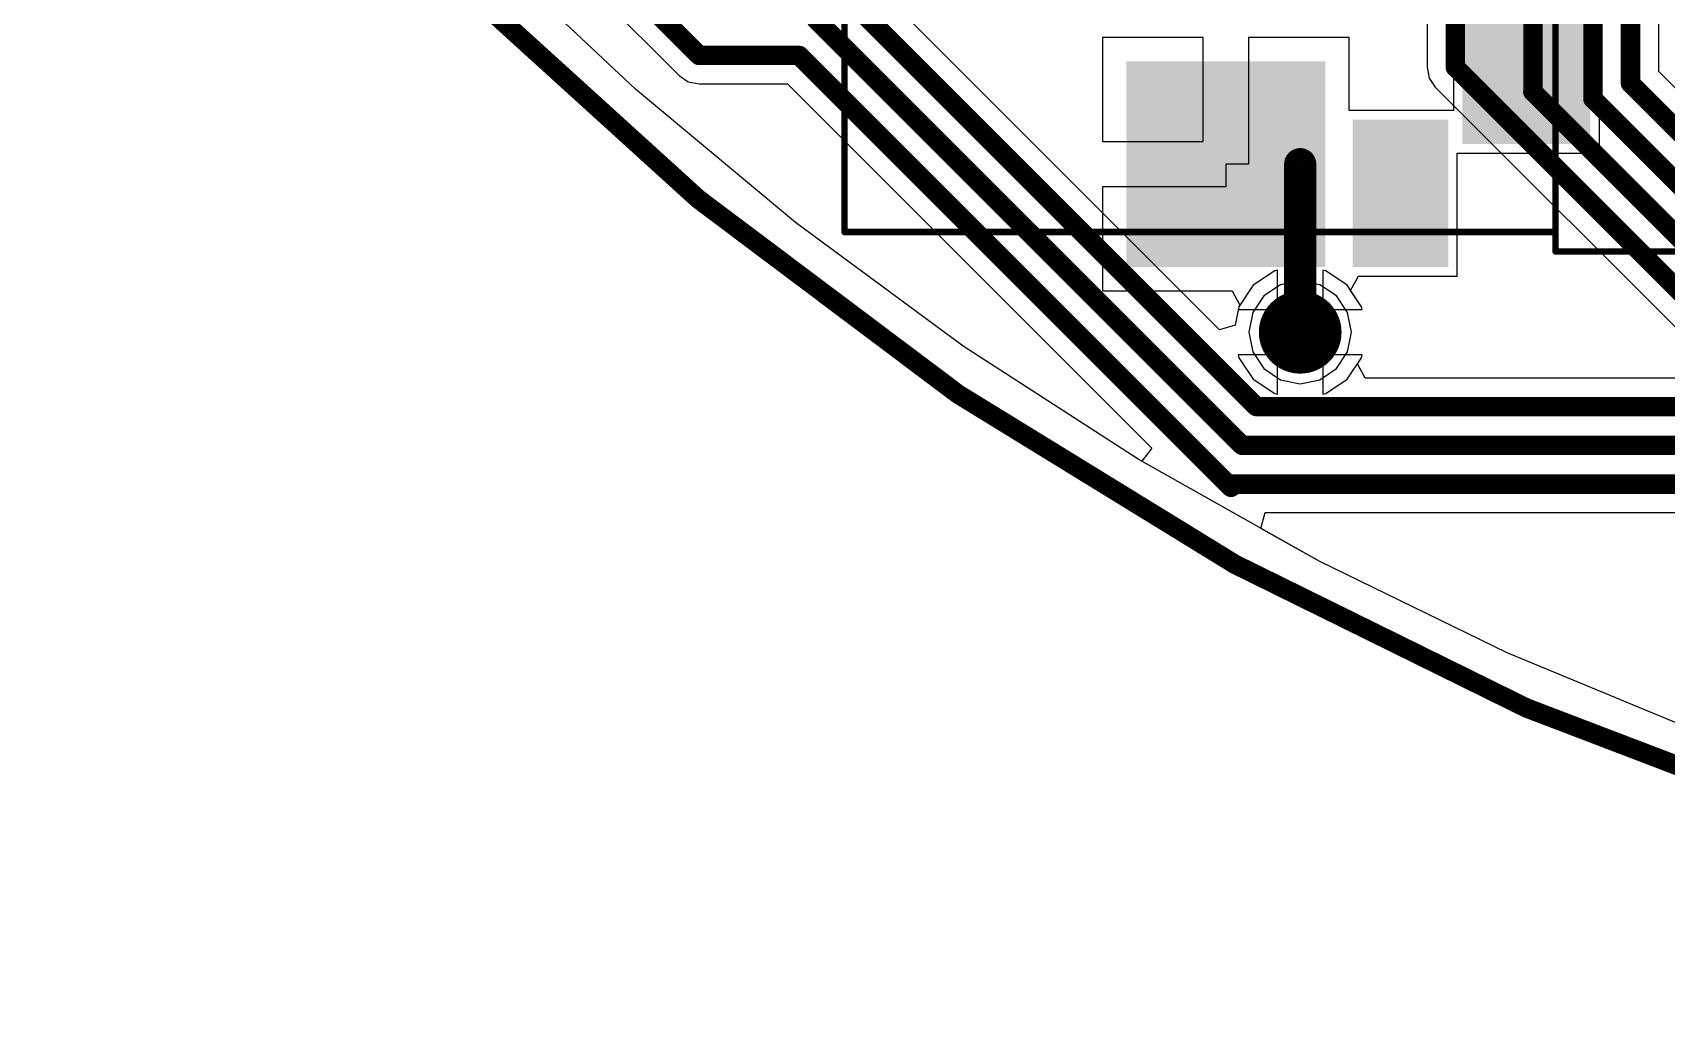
# Model space of a CAD drawing. Header units: millimetres. Extents: x 73 to 190, y 73 to 267.
# Drawn here: x 77.64 to 90.28, y 72.94 to 80.47 of the extents above; entities that cross this region are included whole.
import ezdxf

# ---------------------------------------------------------------- set-up
doc = ezdxf.new("R2010")
doc.units = ezdxf.units.MM
for name, color, linetype in [('BottomLayer', 5, 'Continuous'), ('BottomPaste', 16, 'Continuous'), ('BottomSolder', 6, 'Continuous'), ('DrillDrawing', 1, 'Continuous'), ('KeepOutLayer', 6, 'Continuous'), ('Mechanical1', 6, 'Continuous'), ('Mechanical15', 56, 'Continuous'), ('MidLayer1', 16, 'Continuous'), ('MidLayer2', 76, 'Continuous'), ('MultiLayer', 9, 'Continuous'), ('TopLayer', 1, 'Continuous'), ('TopSolder', 216, 'Continuous'), ('ViaHoleLayer', 16, 'Continuous')]:
    doc.layers.add(name, color=color, linetype=linetype)

msp = doc.modelspace()

# ---------------------------------------------------------------- linework, layer by layer
at = {"layer": 'BottomLayer'}
for p, q in [((82.308, 80.03), (81.134, 81.134)), ((88.635, 80.765), (88.635, 79.865)), ((89.765, 79.535), (89.765, 80.765)), ((86.7, 80.429), (85.921, 80.429)), ((85.921, 80.429), (85.921, 79.625)), ((86.7, 79.625), (86.7, 80.429)), ((87.829, 80.429), (87.05, 80.429)), ((87.05, 80.429), (87.05, 79.45)), ((87.829, 79.865), (87.829, 80.429)), ((83.546, 78.998), (82.308, 80.03)), ((88.635, 79.865), (87.829, 79.865)), ((85.921, 79.625), (86.7, 79.625)), ((88.665, 78.585), (88.665, 79.535)), ((88.665, 79.535), (89.765, 79.535)), ((87.05, 79.45), (86.875, 79.45)), ((86.875, 79.45), (86.875, 79.275)), ((86.875, 79.275), (85.921, 79.275)), ((85.921, 79.275), (85.921, 78.471)), ((84.844, 78.043), (83.546, 78.998)), ((87.84, 78.473), (87.9, 78.585)), ((87.9, 78.585), (88.665, 78.585)), ((85.921, 78.471), (86.924, 78.471)), ((86.924, 78.471), (86.983, 78.359)), ((86.983, 78.359), (86.975, 78.347)), ((87.925, 78.347), (87.84, 78.473)), ((86.975, 78.347), (86.971, 78.325)), ((86.971, 78.325), (87.929, 78.325)), ((87.929, 78.325), (87.925, 78.347)), ((86.197, 77.168), (84.844, 78.043)), ((87.275, 77.975), (86.971, 77.975)), ((86.971, 77.975), (86.975, 77.953)), ((87.275, 77.671), (87.275, 77.975)), ((87.929, 77.975), (87.625, 77.975)), ((87.625, 77.975), (87.625, 77.671)), ((87.925, 77.953), (87.929, 77.975)), ((86.975, 77.953), (87.087, 77.787)), ((87.813, 77.787), (87.925, 77.953)), ((87.087, 77.787), (87.253, 77.675)), ((87.647, 77.675), (87.813, 77.787)), ((87.253, 77.675), (87.275, 77.671)), ((87.625, 77.671), (87.647, 77.675)), ((87.601, 76.376), (86.197, 77.168)), ((89.05, 75.67), (87.601, 76.376)), ((90.539, 75.054), (89.05, 75.67))]:
    msp.add_line(p, q, dxfattribs=at)
at = {"layer": 'BottomLayer', "const_width": 0.25}
msp.add_lwpolyline([(87.45, 78.15), (87.45, 79.45)], dxfattribs=at)
at = {"layer": 'BottomLayer'}
for points, const_width in [([(87.388, 79.45, 1), (87.512, 79.45, 1)], 0.125), ([(87.325, 78.15, 1), (87.575, 78.15, 1)], 0.25), ([(87.388, 78.15, 1), (87.512, 78.15, 1)], 0.125)]:
    msp.add_lwpolyline(points, format="xyb", close=True, dxfattribs=dict(at, const_width=const_width))
for points in [[(89.625, 79.675), (89.625, 80.625), (88.775, 79.675), (88.775, 80.625)], [(87.575, 78.725), (87.575, 80.175), (86.175, 78.725), (86.175, 80.175)], [(88.525, 78.725), (88.525, 79.725), (87.925, 78.725), (87.925, 79.725)]]:
    msp.add_solid(points, dxfattribs=at)
at = {"layer": 'BottomPaste'}
for points in [[(89.575, 79.725), (89.575, 80.575), (88.825, 79.725), (88.825, 80.575)], [(87.525, 78.775), (87.525, 80.125), (86.225, 78.775), (86.225, 80.125)], [(88.475, 78.775), (88.475, 79.675), (87.975, 78.775), (87.975, 79.675)]]:
    msp.add_solid(points, dxfattribs=at)
at = {"layer": 'BottomSolder', "const_width": 0.32}
msp.add_lwpolyline([(87.29, 78.15, 1), (87.61, 78.15, 1)], format="xyb", close=True, dxfattribs=at)
at = {"layer": 'BottomSolder'}
for points in [[(89.695, 79.605), (89.695, 80.695), (88.705, 79.605), (88.705, 80.695)], [(87.645, 78.655), (87.645, 80.245), (86.105, 78.655), (86.105, 80.245)], [(88.595, 78.655), (88.595, 79.795), (87.855, 78.655), (87.855, 79.795)]]:
    msp.add_solid(points, dxfattribs=at)
at = {"layer": 'DrillDrawing', "const_width": 0.15}
msp.add_lwpolyline([(98.95, 73.011, -0.23708), (77.72, 84.732)], format="xyb", dxfattribs=at)
at = {"layer": 'DrillDrawing', "const_width": 0.1}
msp.add_lwpolyline([(87.4, 78.15, 1), (87.5, 78.15, 1)], format="xyb", close=True, dxfattribs=at)
at = {"layer": 'KeepOutLayer', "const_width": 0.15}
msp.add_lwpolyline([(98.95, 73.011, -0.23708), (77.72, 84.732)], format="xyb", dxfattribs=at)
at = {"layer": 'Mechanical1', "const_width": 0.15}
msp.add_lwpolyline([(98.95, 73.011, -0.23708), (77.72, 84.732)], format="xyb", dxfattribs=at)
at = {"layer": 'Mechanical15', "const_width": 0.05}
for points in [[(83.925, 78.925), (83.925, 90.325)], [(89.425, 78.925), (89.425, 90.325)], [(83.925, 78.925), (89.425, 78.925)], [(89.425, 78.775), (89.425, 78.925)], [(89.425, 78.775), (99.225, 78.775)]]:
    msp.add_lwpolyline(points, dxfattribs=at)
at = {"layer": 'Mechanical15', "const_width": 0.025}
for points in [[(83.913, 78.925, 1), (83.938, 78.925, 1)], [(83.913, 78.925, 1), (83.938, 78.925, 1)], [(89.413, 78.925, 1), (89.437, 78.925, 1)], [(89.413, 78.925, 1), (89.437, 78.925, 1)], [(89.413, 78.925, 1), (89.437, 78.925, 1)], [(89.413, 78.775, 1), (89.437, 78.775, 1)], [(89.413, 78.775, 1), (89.437, 78.775, 1)]]:
    msp.add_lwpolyline(points, format="xyb", close=True, dxfattribs=at)
at = {"layer": 'MidLayer1'}
for p, q in [((82.308, 80.03), (81.134, 81.134)), ((83.546, 78.998), (82.308, 80.03)), ((84.844, 78.043), (83.546, 78.998)), ((87.253, 78.625), (87.087, 78.513)), ((87.275, 78.629), (87.253, 78.625)), ((87.275, 78.325), (87.275, 78.629)), ((87.647, 78.625), (87.625, 78.629)), ((87.625, 78.629), (87.625, 78.325)), ((87.813, 78.513), (87.647, 78.625)), ((87.087, 78.513), (86.975, 78.347)), ((87.925, 78.347), (87.813, 78.513)), ((86.975, 78.347), (86.971, 78.325)), ((86.971, 78.325), (87.275, 78.325)), ((87.625, 78.325), (87.929, 78.325)), ((87.929, 78.325), (87.925, 78.347)), ((86.197, 77.168), (84.844, 78.043)), ((87.275, 77.975), (86.971, 77.975)), ((86.971, 77.975), (86.975, 77.953)), ((87.275, 77.671), (87.275, 77.975)), ((87.929, 77.975), (87.625, 77.975)), ((87.625, 77.975), (87.625, 77.671)), ((87.925, 77.953), (87.929, 77.975)), ((86.975, 77.953), (87.087, 77.787)), ((87.813, 77.787), (87.925, 77.953)), ((87.087, 77.787), (87.253, 77.675)), ((87.647, 77.675), (87.813, 77.787)), ((87.253, 77.675), (87.275, 77.671)), ((87.625, 77.671), (87.647, 77.675)), ((87.601, 76.376), (86.197, 77.168)), ((89.05, 75.67), (87.601, 76.376)), ((90.539, 75.054), (89.05, 75.67))]:
    msp.add_line(p, q, dxfattribs=at)
at = {"layer": 'MidLayer1', "const_width": 0.25}
msp.add_lwpolyline([(87.325, 78.15, 1), (87.575, 78.15, 1)], format="xyb", close=True, dxfattribs=at)
at = {"layer": 'MidLayer2'}
for p, q in [((82.308, 80.03), (81.134, 81.134)), ((83.546, 78.998), (82.308, 80.03)), ((84.844, 78.043), (83.546, 78.998)), ((87.298, 78.517), (87.169, 78.431)), ((87.45, 78.548), (87.298, 78.517)), ((87.602, 78.517), (87.45, 78.548)), ((87.731, 78.431), (87.602, 78.517)), ((87.169, 78.431), (87.083, 78.302)), ((87.817, 78.302), (87.731, 78.431)), ((87.083, 78.302), (87.052, 78.15)), ((87.848, 78.15), (87.817, 78.302)), ((87.052, 78.15), (87.083, 77.998)), ((87.817, 77.998), (87.848, 78.15)), ((86.197, 77.168), (84.844, 78.043)), ((87.083, 77.998), (87.169, 77.869)), ((87.731, 77.869), (87.817, 77.998)), ((87.169, 77.869), (87.298, 77.783)), ((87.602, 77.783), (87.731, 77.869)), ((87.298, 77.783), (87.45, 77.752)), ((87.45, 77.752), (87.602, 77.783)), ((87.601, 76.376), (86.197, 77.168)), ((89.05, 75.67), (87.601, 76.376)), ((90.539, 75.054), (89.05, 75.67))]:
    msp.add_line(p, q, dxfattribs=at)
at = {"layer": 'MidLayer2', "const_width": 0.25}
msp.add_lwpolyline([(87.325, 78.15, 1), (87.575, 78.15, 1)], format="xyb", close=True, dxfattribs=at)
at = {"layer": 'MultiLayer', "const_width": 0.25}
msp.add_lwpolyline([(87.325, 78.15, 1), (87.575, 78.15, 1)], format="xyb", close=True, dxfattribs=at)
at = {"layer": 'TopLayer'}
for p, q in [((90.224, 80.166), (90.224, 84.855)), ((88.431, 84.627), (88.431, 80.2)), ((82.308, 80.03), (81.134, 81.134)), ((86.826, 78.169), (83.839, 81.157)), ((81.896, 80.885), (82.645, 80.136)), ((82.645, 80.136), (82.716, 80.088)), ((88.431, 80.2), (88.447, 80.116)), ((91.436, 78.954), (90.224, 80.166)), ((83.546, 78.998), (82.308, 80.03)), ((82.716, 80.088), (82.8, 80.071)), ((82.8, 80.071), (83.483, 80.071)), ((83.483, 80.071), (86.302, 77.253)), ((88.447, 80.116), (88.495, 80.045)), ((88.495, 80.045), (90.628, 77.912)), ((84.844, 78.043), (83.546, 78.998)), ((87.253, 78.625), (87.087, 78.513)), ((87.275, 78.629), (87.253, 78.625)), ((87.275, 78.15), (87.275, 78.629)), ((87.647, 78.625), (87.625, 78.629)), ((87.625, 78.629), (87.625, 78.325)), ((87.813, 78.513), (87.647, 78.625)), ((87.087, 78.513), (86.975, 78.347)), ((87.925, 78.347), (87.813, 78.513)), ((86.975, 78.347), (86.947, 78.206)), ((87.625, 78.325), (87.929, 78.325)), ((87.929, 78.325), (87.925, 78.347)), ((86.947, 78.206), (86.826, 78.169)), ((87.45, 78.15), (87.275, 78.15)), ((87.45, 77.975), (87.45, 78.15)), ((86.197, 77.168), (84.844, 78.043)), ((87.929, 77.975), (87.45, 77.975)), ((87.925, 77.953), (87.929, 77.975)), ((87.893, 77.906), (87.925, 77.953)), ((87.953, 77.794), (87.893, 77.906)), ((90.58, 77.794), (87.953, 77.794)), ((86.302, 77.253), (86.225, 77.152)), ((86.225, 77.152), (86.197, 77.168)), ((87.145, 76.633), (87.178, 76.756)), ((87.178, 76.756), (90.865, 76.756)), ((87.601, 76.376), (87.145, 76.633)), ((89.05, 75.67), (87.601, 76.376)), ((90.539, 75.054), (89.05, 75.67))]:
    msp.add_line(p, q, dxfattribs=at)
at = {"layer": 'TopLayer', "const_width": 0.15}
for points in [[(88.65, 80.2), (88.65, 84.95)], [(90.005, 80.075), (90.005, 84.855)], [(89.715, 79.955), (89.715, 84.735)], [(89.25, 80.01), (89.25, 84.45)], [(83.619, 81.066), (87.11, 77.575)], [(82.051, 81.04), (82.8, 80.291)], [(83.694, 80.581), (87, 77.275)], [(82.8, 80.291), (83.574, 80.291)], [(83.574, 80.291), (86.915, 76.95)], [(88.65, 80.2), (90.985, 77.865)], [(90.005, 80.075), (91.345, 78.735)], [(89.25, 80.01), (91.105, 78.155)], [(89.715, 79.955), (91.225, 78.445)], [(87.11, 77.575), (102.959, 77.575)], [(87, 77.275), (99.799, 77.275)], [(86.925, 76.975), (99.689, 76.975)]]:
    msp.add_lwpolyline(points, dxfattribs=at)
at = {"layer": 'TopLayer'}
for points, const_width in [([(82.763, 80.291, 1), (82.838, 80.291, 1)], 0.075), ([(82.763, 80.291, 1), (82.838, 80.291, 1)], 0.075), ([(83.537, 80.291, 1), (83.612, 80.291, 1)], 0.075), ([(83.537, 80.291, 1), (83.612, 80.291, 1)], 0.075), ([(88.612, 80.2, 1), (88.688, 80.2, 1)], 0.075), ([(88.612, 80.2, 1), (88.688, 80.2, 1)], 0.075), ([(89.967, 80.075, 1), (90.042, 80.075, 1)], 0.075), ([(89.967, 80.075, 1), (90.042, 80.075, 1)], 0.075), ([(89.212, 80.01, 1), (89.287, 80.01, 1)], 0.075), ([(89.212, 80.01, 1), (89.287, 80.01, 1)], 0.075), ([(89.677, 79.955, 1), (89.753, 79.955, 1)], 0.075), ([(89.677, 79.955, 1), (89.753, 79.955, 1)], 0.075), ([(87.325, 78.15, 1), (87.575, 78.15, 1)], 0.25), ([(87.073, 77.575, 1), (87.148, 77.575, 1)], 0.075), ([(87.073, 77.575, 1), (87.148, 77.575, 1)], 0.075), ([(86.963, 77.275, 1), (87.038, 77.275, 1)], 0.075), ([(86.963, 77.275, 1), (87.038, 77.275, 1)], 0.075), ([(86.877, 76.95, 1), (86.952, 76.95, 1)], 0.075), ([(86.887, 76.975, 1), (86.963, 76.975, 1)], 0.075)]:
    msp.add_lwpolyline(points, format="xyb", close=True, dxfattribs=dict(at, const_width=const_width))
at = {"layer": 'TopSolder', "const_width": 0.32}
msp.add_lwpolyline([(87.29, 78.15, 1), (87.61, 78.15, 1)], format="xyb", close=True, dxfattribs=at)
at = {"layer": 'ViaHoleLayer', "const_width": 0.1}
msp.add_lwpolyline([(87.4, 78.15, 1), (87.5, 78.15, 1)], format="xyb", close=True, dxfattribs=at)

doc.saveas('drawing.dxf')
